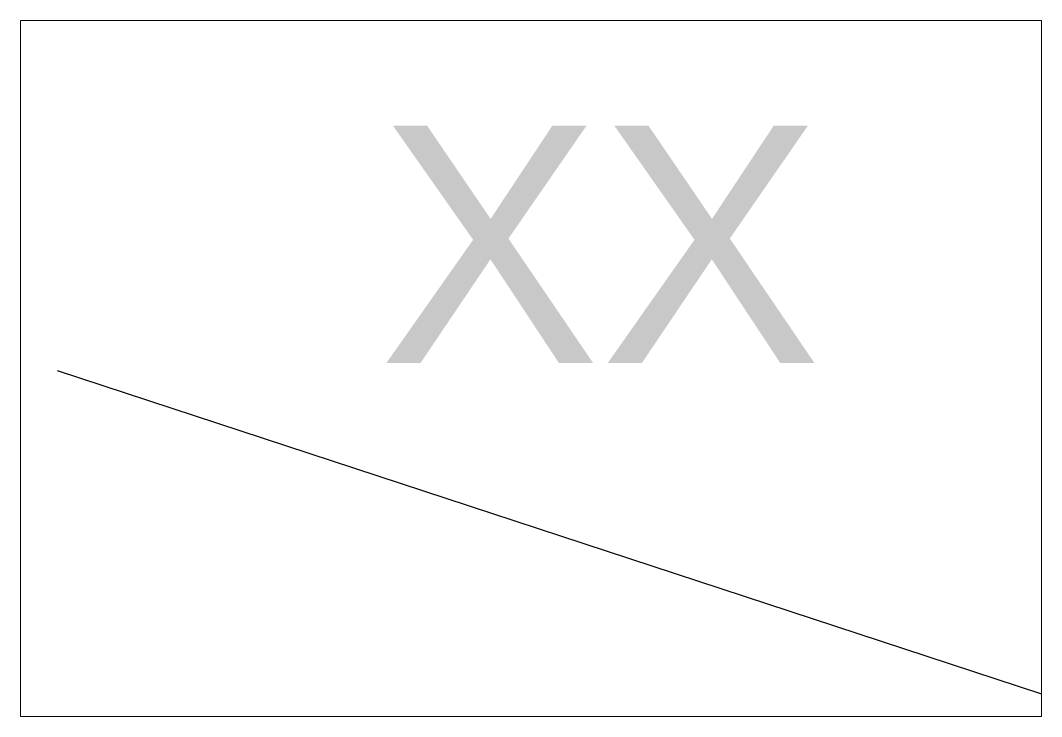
# Paper-space layout 'Presentación1' of a CAD drawing. Header units: metres. Extents: x 29 to 259, y 20 to 177.
# The model-space entities are those that its viewports show. They can reach past a viewport. Long polylines and large blocks are cut down to what shows.
import ezdxf
from ezdxf.enums import TextEntityAlignment as Align

# ---------------------------------------------------------------- set-up
doc = ezdxf.new("R2010")
doc.units = ezdxf.units.M
doc.styles.add('arial', font='ARIAL.TTF')

msp = doc.modelspace()

# ---------------------------------------------------------------- linework, layer by layer
msp.add_line((-3.9357, 0.3707), (2.7185, -1.8175))

# ---------------------------------------------------------------- texts
at = {"style": 'arial'}
msp.add_attdef('XX', text='', height=1.5, dxfattribs=at).set_placement((-0.5083, 1.1662), align=Align.MIDDLE_CENTER)

psp = doc.layouts.new('Presentación1')

# ---------------------------------------------------------------- viewports
at = {"layer": '0'}
psp.add_viewport(center=(143.96, 98.18), size=(230.34, 157.0905), view_center_point=(-0.945, 0.3824), view_height=4.39682, dxfattribs=at)

doc.saveas('drawing.dxf')
